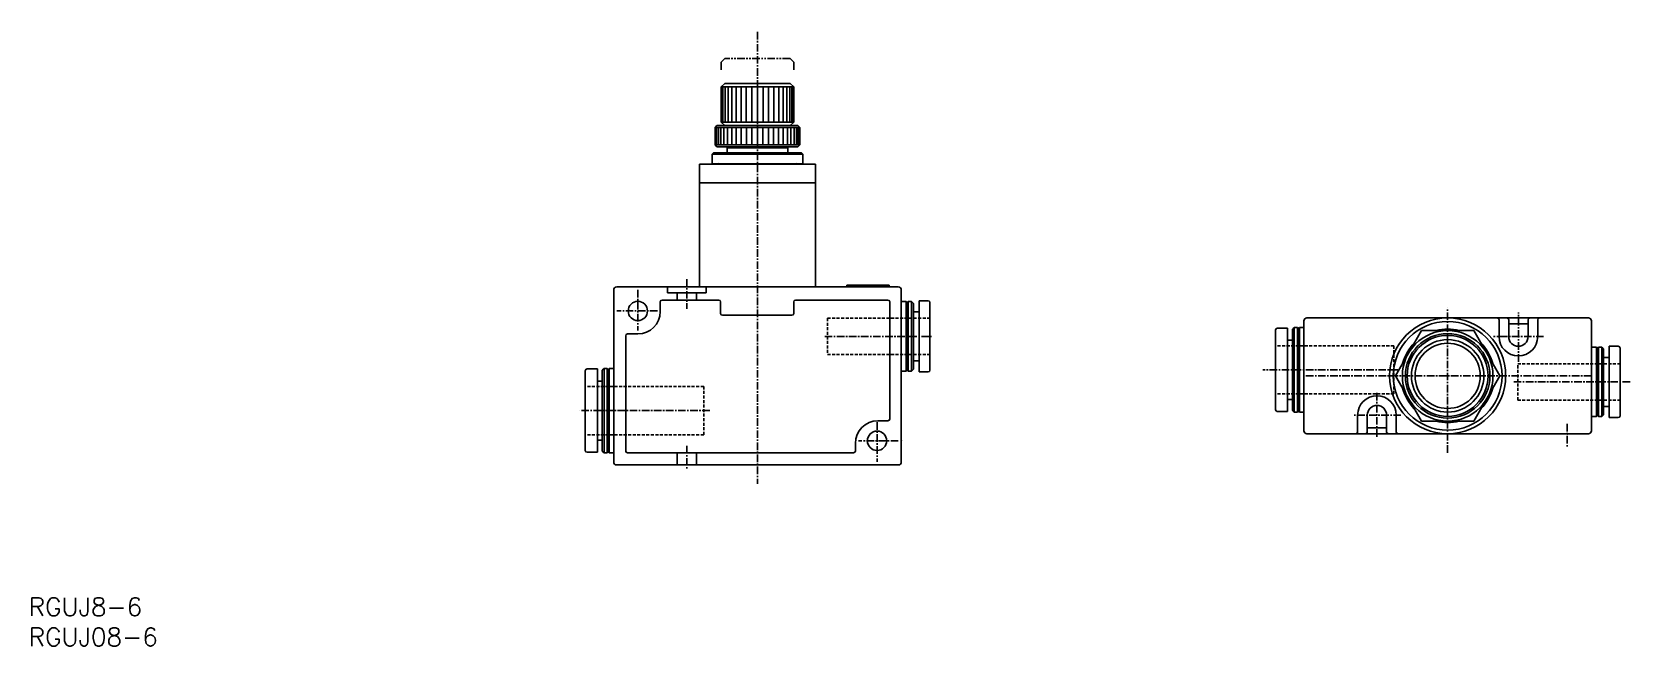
# Model space of a CAD drawing. Extents: x 1 to 265, y 0 to 102.
import ezdxf

# ---------------------------------------------------------------- set-up
doc = ezdxf.new("R2010")
doc.units = 0
for name, pattern in [('CENTER', [2, 1.25, -0.25, 0.25, -0.25]), ('DASHED', [0.75, 0.5, -0.25]), ('PHANTOM', [2.5, 1.25, -0.25, 0.25, -0.25, 0.25, -0.25])]:
    doc.linetypes.add(name, pattern=pattern)
doc.layers.get('0').update_dxf_attribs({"linetype": 'CONTINUOUS'})
doc.layers.add('CENTER', color=1, linetype='CENTER')
doc.styles.get("Standard").update_dxf_attribs({"font": 'txt.shx'})

# ---------------------------------------------------------------- blocks, each defined once
blk = doc.blocks.new('*U25')
at = {"color": 7, "linetype": 'CONTINUOUS'}
blk.add_text('RGUJ08-6', height=3, dxfattribs=at).set_placement((0, 0))
blk = doc.blocks.new('*U26')
at = {"color": 7, "linetype": 'CONTINUOUS'}
blk.add_text('RGUJ8-6', height=3, dxfattribs=at).set_placement((0, 5))

msp = doc.modelspace()

# ---------------------------------------------------------------- linework, layer by layer
at = {"color": 3, "linetype": 'PHANTOM'}
for p, q in [((115.2, 97.3), (114.6, 96.7)), ((114.6, 96.7), (114.6, 95.44)), ((126, 97.3), (115.2, 97.3)), ((126.6, 96.7), (126, 97.3)), ((126.6, 96.7), (126.6, 95.44))]:
    msp.add_line(p, q, dxfattribs=at)
at = {"color": 7, "linetype": 'CONTINUOUS'}
for p, q in [((115.2, 93.2), (114.6, 92.6)), ((114.6, 92.6), (114.6, 86.8)), ((126.6, 92.6), (114.6, 92.6)), ((114.67, 92.6), (114.67, 86.8)), ((114.89, 92.6), (114.89, 86.8)), ((126, 93.2), (115.2, 93.2)), ((115.25, 92.6), (115.25, 86.8)), ((115.75, 92.6), (115.75, 86.8)), ((116.36, 92.6), (116.36, 86.8)), ((117.07, 92.6), (117.07, 86.8)), ((117.88, 92.6), (117.88, 86.8)), ((118.75, 92.6), (118.75, 86.8)), ((119.66, 92.6), (119.66, 86.8)), ((120.6, 92.6), (120.6, 86.8)), ((121.54, 92.6), (121.54, 86.8)), ((122.45, 92.6), (122.45, 86.8)), ((123.32, 92.6), (123.32, 86.8)), ((124.13, 92.6), (124.13, 86.8)), ((124.84, 92.6), (124.84, 86.8)), ((125.45, 92.6), (125.45, 86.8)), ((125.95, 92.6), (125.95, 86.8)), ((126.6, 92.6), (126, 93.2)), ((126.31, 92.6), (126.31, 86.8)), ((126.53, 92.6), (126.53, 86.8)), ((126.6, 92.6), (126.6, 86.8)), ((113.9, 86.2), (113.6, 85.9)), ((113.6, 85.9), (127.6, 85.9)), ((113.6, 85.9), (113.6, 83)), ((113.66, 85.9), (113.66, 83)), ((113.84, 85.9), (113.84, 83)), ((127.3, 86.2), (113.9, 86.2)), ((114.13, 85.9), (114.13, 83)), ((114.54, 85.9), (114.54, 83)), ((114.6, 86.8), (115.2, 86.2)), ((114.6, 86.8), (126.6, 86.8)), ((115.05, 85.9), (115.05, 83)), ((115.65, 85.9), (115.65, 83)), ((116.34, 85.9), (116.34, 83)), ((117.1, 85.9), (117.1, 83)), ((117.92, 85.9), (117.92, 83)), ((118.79, 85.9), (118.79, 83)), ((119.69, 85.9), (119.69, 83)), ((120.6, 85.9), (120.6, 83)), ((121.51, 85.9), (121.51, 83)), ((122.41, 85.9), (122.41, 83)), ((123.28, 85.9), (123.28, 83)), ((124.1, 85.9), (124.1, 83)), ((124.86, 85.9), (124.86, 83)), ((125.55, 85.9), (125.55, 83)), ((126.6, 86.8), (126, 86.2)), ((126.15, 85.9), (126.15, 83)), ((126.66, 85.9), (126.66, 83)), ((127.07, 85.9), (127.07, 83)), ((127.6, 85.9), (127.3, 86.2)), ((127.36, 85.9), (127.36, 83)), ((127.54, 85.9), (127.54, 83)), ((127.6, 85.9), (127.6, 83)), ((127.6, 83), (113.6, 83)), ((113.9, 82.7), (113.6, 83)), ((127.3, 82.7), (113.9, 82.7)), ((115.8, 82.7), (115.6, 82.5)), ((115.6, 82.5), (125.6, 82.5)), ((115.6, 82.5), (115.6, 81.7)), ((125.6, 82.5), (125.4, 82.7)), ((125.6, 82.5), (125.6, 81.7)), ((127.3, 82.7), (127.6, 83)), ((111, 79.8), (111, 59.5)), ((130.2, 79.8), (111, 79.8)), ((113.1, 79.9), (112.93, 79.8)), ((113.3, 81.7), (113.1, 81.5)), ((128.1, 81.5), (113.1, 81.5)), ((113.1, 81.5), (113.1, 79.9)), ((128.1, 79.9), (113.1, 79.9)), ((127.9, 81.7), (113.3, 81.7)), ((128.1, 81.5), (127.9, 81.7)), ((128.1, 81.5), (128.1, 79.9)), ((128.27, 79.8), (128.1, 79.9)), ((130.2, 79.8), (130.2, 59.5)), ((130.2, 76.7), (111, 76.7)), ((96.8, 59), (96.8, 30.5)), ((143.9, 59.5), (97.3, 59.5)), ((105.7, 59.5), (105.7, 58.5)), ((105.7, 58.5), (112.1, 58.5)), ((107.3, 58.5), (107.3, 57.3)), ((110.5, 58.5), (110.5, 57.3)), ((112.1, 59.5), (112.1, 58.5)), ((142.4, 59.8), (135.4, 59.8)), ((135.4, 59.8), (135.4, 59.5)), ((139.4, 59.8), (139.4, 59.5)), ((142.4, 59.8), (142.4, 59.5)), ((144.4, 59), (144.4, 30.5)), ((104.5, 57), (104.5, 55.4)), ((104.8, 57.3), (114.2, 57.3)), ((114.5, 57), (114.5, 55.1)), ((126.6, 57), (126.6, 55.1)), ((126.9, 57.3), (142.2, 57.3)), ((142.5, 57), (142.5, 37.6)), ((145.22, 57.05), (144.4, 57.05)), ((145.22, 57.05), (145.22, 45.55)), ((145.4, 56.85), (145.22, 57.05)), ((145.57, 57.05), (145.4, 56.85)), ((145.4, 45.75), (145.4, 56.85)), ((146.1, 57.05), (145.57, 57.05)), ((145.57, 57.05), (145.57, 45.55)), ((146.4, 56.75), (146.1, 57.05)), ((146.1, 45.55), (146.1, 57.05)), ((146.4, 56.75), (146.4, 45.85)), ((148.85, 57.2), (147.35, 57.2)), ((147.35, 45.4), (147.35, 57.2)), ((149.15, 45.7), (149.15, 56.9)), ((114.8, 54.8), (126.3, 54.8)), ((147.35, 55.35), (146.4, 55.35)), ((211.04, 35.65), (211.04, 53.85)), ((258.14, 54.35), (211.54, 54.35)), ((243.34, 51.25), (243.34, 54.05)), ((244.94, 51.25), (244.94, 54.05)), ((248.14, 53.35), (244.94, 53.35)), ((248.14, 51.25), (248.14, 54.05)), ((249.74, 51.25), (249.74, 54.05)), ((258.64, 35.65), (258.64, 53.85)), ((98.8, 51.4), (98.8, 32.3)), ((99.1, 51.7), (100.8, 51.7)), ((206.34, 39.15), (206.34, 52.35)), ((206.64, 52.65), (208.34, 52.65)), ((208.34, 38.85), (208.34, 52.65)), ((208.34, 50.65), (209.14, 50.65)), ((209.44, 52.75), (209.14, 52.45)), ((209.14, 39.05), (209.14, 52.45)), ((209.44, 52.75), (209.96, 52.75)), ((209.44, 52.75), (209.44, 38.75)), ((209.96, 52.75), (210.14, 52.55)), ((209.96, 38.75), (209.96, 52.75)), ((210.14, 52.55), (210.31, 52.75)), ((210.14, 52.55), (210.14, 38.95)), ((210.31, 38.75), (210.31, 52.75)), ((210.31, 52.75), (211.04, 52.75)), ((226.18, 44.75), (230.51, 52.25)), ((230.51, 52.25), (239.17, 52.25)), ((239.17, 52.25), (243.5, 44.75)), ((259.46, 49.5), (258.64, 49.5)), ((259.64, 49.3), (259.46, 49.5)), ((259.46, 38), (259.46, 49.5)), ((259.81, 49.5), (259.64, 49.3)), ((259.64, 49.3), (259.64, 38.2)), ((259.81, 38), (259.81, 49.5)), ((260.34, 49.5), (259.81, 49.5)), ((260.64, 49.2), (260.34, 49.5)), ((260.34, 49.5), (260.34, 38)), ((260.64, 38.3), (260.64, 49.2)), ((261.59, 47.8), (260.64, 47.8)), ((261.59, 49.65), (261.59, 37.85)), ((263.09, 49.65), (261.59, 49.65)), ((263.39, 49.35), (263.39, 38.15)), ((92.1, 45.6), (92.1, 32.4)), ((92.4, 45.9), (94.1, 45.9)), ((94.1, 45.9), (94.1, 32.1)), ((95.2, 46), (94.9, 45.7)), ((94.9, 45.7), (94.9, 32.3)), ((95.2, 46), (95.72, 46)), ((95.2, 32), (95.2, 46)), ((95.72, 46), (95.9, 45.8)), ((95.72, 46), (95.72, 32)), ((95.9, 45.8), (96.08, 46)), ((95.9, 32.2), (95.9, 45.8)), ((96.08, 46), (96.8, 46)), ((96.08, 46), (96.08, 32)), ((145.22, 45.55), (144.4, 45.55)), ((145.4, 45.75), (145.22, 45.55)), ((145.57, 45.55), (145.4, 45.75)), ((146.1, 45.55), (145.57, 45.55)), ((146.4, 45.85), (146.1, 45.55)), ((147.35, 47.25), (146.4, 47.25)), ((148.85, 45.4), (147.35, 45.4)), ((94.1, 43.9), (94.9, 43.9)), ((226.18, 44.75), (230.51, 37.25)), ((243.5, 44.75), (239.17, 37.25)), ((208.34, 40.85), (209.14, 40.85)), ((261.59, 39.7), (260.64, 39.7)), ((140.53, 37.3), (142.2, 37.3)), ((206.64, 38.85), (208.34, 38.85)), ((209.44, 38.75), (209.14, 39.05)), ((209.44, 38.75), (209.96, 38.75)), ((209.96, 38.75), (210.14, 38.95)), ((210.14, 38.95), (210.31, 38.75)), ((210.31, 38.75), (211.04, 38.75)), ((219.94, 35.45), (219.94, 38.25)), ((221.54, 35.45), (221.54, 38.25)), ((224.74, 35.45), (224.74, 38.25)), ((226.34, 35.45), (226.34, 38.25)), ((230.51, 37.25), (239.17, 37.25)), ((259.46, 38), (258.64, 38)), ((259.64, 38.2), (259.46, 38)), ((259.81, 38), (259.64, 38.2)), ((260.34, 38), (259.81, 38)), ((260.64, 38.3), (260.34, 38)), ((263.09, 37.85), (261.59, 37.85)), ((258.14, 35.15), (211.54, 35.15)), ((224.74, 36.15), (221.54, 36.15)), ((92.4, 32.1), (94.1, 32.1)), ((94.1, 34.1), (94.9, 34.1)), ((95.2, 32), (94.9, 32.3)), ((95.2, 32), (95.72, 32)), ((95.72, 32), (95.9, 32.2)), ((95.9, 32.2), (96.08, 32)), ((96.08, 32), (96.8, 32)), ((99.1, 32), (136.5, 32)), ((107.3, 32), (107.3, 30)), ((110.5, 32), (110.5, 30)), ((136.8, 33.57), (136.8, 32.3)), ((143.9, 30), (97.3, 30))]:
    msp.add_line(p, q, dxfattribs=at)
at = {"color": 3, "linetype": 'DASHED'}
for p, q in [((132.2, 54.3), (132.2, 48.3)), ((132.2, 54.3), (149.15, 54.3)), ((132.2, 48.3), (149.15, 48.3)), ((225.94, 49.75), (206.34, 49.75)), ((225.94, 41.75), (225.94, 49.75)), ((246.44, 40.75), (246.44, 46.75)), ((246.44, 46.75), (263.39, 46.75)), ((111.7, 43), (92.1, 43)), ((111.7, 43), (111.7, 35)), ((225.94, 41.75), (206.34, 41.75)), ((246.44, 40.75), (263.39, 40.75)), ((111.7, 35), (92.1, 35))]:
    msp.add_line(p, q, dxfattribs=at)
at = {"color": 7, "linetype": 'CONTINUOUS'}
for points in [[(114.93, 79.8, 0.037678), (114.38, 79.89, 0.042263), (113.83, 79.89, 0.037545), (113.28, 79.8)], [(122.26, 79.8, 0.019581), (121.16, 79.89, 0.020338), (120.04, 79.89, 0.019605), (118.94, 79.8)], [(127.92, 79.8, 0.037677), (127.37, 79.89, 0.042263), (126.82, 79.89, 0.037546), (126.28, 79.8)]]:
    msp.add_lwpolyline(points, format="xyb", dxfattribs=at)
for centre, radius in [((100.8, 55.5), 1.6), ((234.84, 44.75), 9.6), ((234.84, 44.75), 9), ((234.84, 44.75), 7.5), ((234.84, 44.75), 7), ((234.84, 44.75), 6.7), ((234.84, 44.75), 6), ((234.84, 44.75), 5.4), ((140.4, 34), 1.6)]:
    msp.add_circle(centre, radius, dxfattribs=at)
for centre, radius, start, end in [((97.3, 59), 0.5, 90, 180), ((143.9, 59), 0.5, 0, 90), ((104.8, 57), 0.3, 90, 180), ((114.2, 57), 0.3, 0, 90), ((126.9, 57), 0.3, 90, 180), ((142.2, 57), 0.3, 0, 90), ((148.85, 56.9), 0.3, 0, 90), ((100.8, 55.4), 3.7, 270, 0), ((114.8, 55.1), 0.3, 180, 270), ((126.3, 55.1), 0.3, 270, 0), ((211.54, 53.85), 0.5, 90, 180), ((243.04, 54.05), 0.3, 0, 90), ((244.64, 54.05), 0.3, 0, 90), ((248.44, 54.05), 0.3, 90, 180), ((250.04, 54.05), 0.3, 90, 180), ((258.14, 53.85), 0.5, 0, 90), ((99.1, 51.4), 0.3, 90, 180), ((206.64, 52.35), 0.3, 90, 180), ((234.84, 44.75), 7.75, 75.4075, 104.5925), ((246.54, 51.25), 3.2, 180, 0), ((246.54, 51.25), 1.6, 180, 0), ((234.84, 44.75), 7.75, 135.4075, 164.5925), ((234.84, 44.75), 7.75, 15.4075, 44.5925), ((263.09, 49.35), 0.3, 0, 90), ((92.4, 45.6), 0.3, 90, 180), ((148.85, 45.7), 0.3, 270, 0), ((234.84, 44.75), 7.75, 195.4075, 224.5925), ((234.84, 44.75), 7.75, 315.4074, 344.5925), ((223.14, 38.25), 3.2, 360, 180), ((223.14, 38.25), 1.6, 0, 180), ((140.53, 33.57), 3.73, 90, 180), ((142.2, 37.6), 0.3, 270, 0), ((206.64, 39.15), 0.3, 180, 270), ((234.84, 44.75), 7.75, 255.4075, 284.5925), ((263.09, 38.15), 0.3, 270, 0), ((211.54, 35.65), 0.5, 180, 270), ((219.64, 35.45), 0.3, 270, 0), ((221.24, 35.45), 0.3, 270, 0), ((225.04, 35.45), 0.3, 180, 270), ((226.64, 35.45), 0.3, 180, 270), ((258.14, 35.65), 0.5, 270, 0), ((92.4, 32.4), 0.3, 180, 270), ((99.1, 32.3), 0.3, 180, 270), ((136.5, 32.3), 0.3, 270, 0), ((97.3, 30.5), 0.5, 180, 270), ((143.9, 30.5), 0.5, 270, 0)]:
    msp.add_arc(centre, radius, start, end, dxfattribs=at)
for p in [(254.64, 35.15), (144.4, 34)]:
    msp.add_point(p, dxfattribs=at)
at = {"layer": 'CENTER', "color": 1, "linetype": 'CENTER'}
for p, q in [((120.6, 101.72), (120.6, 26.88)), ((100.8, 59), (100.8, 52.27)), ((108.9, 60.79), (108.9, 55.88)), ((234.84, 32.02), (234.84, 56.04)), ((104.04, 55.5), (97.3, 55.5)), ((246.54, 47.09), (246.54, 55.25)), ((131.73, 51.3), (149.43, 51.3)), ((250.73, 51.25), (242.42, 51.25)), ((226.62, 45.75), (204.24, 45.75)), ((258.64, 44.75), (211.04, 44.75)), ((265.03, 43.75), (245.82, 43.75)), ((223.14, 34.68), (223.14, 42)), ((112.71, 39), (91.18, 39)), ((140.4, 37.09), (140.4, 30.5)), ((227.11, 38.25), (219.21, 38.25)), ((254.64, 36.8), (254.64, 33.08)), ((108.9, 33.14), (108.9, 29.27)), ((143.9, 34), (137.32, 34))]:
    msp.add_line(p, q, dxfattribs=at)

# ---------------------------------------------------------------- block references
at = {"color": 7, "linetype": 'CONTINUOUS'}
for name in ['*U26', '*U25']:
    msp.add_blockref(name, (0, 0), dxfattribs=at)

doc.saveas('drawing.dxf')
